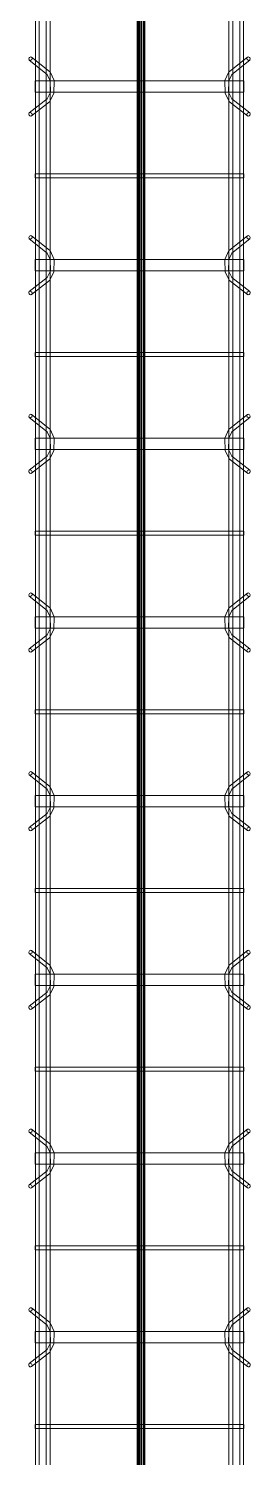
# Model space of a CAD drawing. Header units: inches. Extents: x -19229 to -222, y -6301 to 12387.
# Drawn here: x -3657.9 to -3643, y 11075.4 to 11171.4 of the extents above; entities that cross this region are included whole.
import ezdxf

# ---------------------------------------------------------------- set-up
doc = ezdxf.new("R2010")
doc.units = ezdxf.units.IN
doc.header["$MEASUREMENT"] = 0
doc.layers.add('A-GENM', color=13, linetype='Continuous', lineweight=9)
doc.layers.add('S-BEAM', color=12, linetype='Continuous', lineweight=9)

# ---------------------------------------------------------------- blocks, each defined once
blk = doc.blocks.new('Dowel bar assembly - Dowel bar assembly-671091-SLAB ON GROUND JOINTS')
at = {"layer": 'S-BEAM'}
for p, q in [((1524, 1.979), (0, 1.979)), ((1175.871, 1.99), (1175.871, -12.01)), ((1176.129, 1.99), (1175.871, 1.99)), ((1175.871, 1.99), (1176.129, 1.99)), ((1176.129, -12.01), (1176.129, 1.99)), ((1180.024, 2.232), (1180.973, 1.033)), ((1181.175, 1.192), (1180.225, 2.392)), ((1181.625, 1.99), (1181.625, -12.01)), ((1182.375, 1.99), (1181.625, 1.99)), ((1181.625, 1.99), (1182.375, 1.99)), ((1182.375, -12.01), (1182.375, 1.99)), ((1183.761, 2.392), (1182.811, 1.192)), ((1183.013, 1.033), (1183.962, 2.232)), ((1187.871, 1.99), (1187.871, -12.01)), ((1188.129, 1.99), (1187.871, 1.99)), ((1187.871, 1.99), (1188.129, 1.99)), ((1188.129, -12.01), (1188.129, 1.99)), ((1192.024, 2.232), (1192.973, 1.033)), ((1193.175, 1.192), (1192.225, 2.392)), ((1193.625, 1.99), (1193.625, -12.01)), ((1194.375, 1.99), (1193.625, 1.99)), ((1193.625, 1.99), (1194.375, 1.99)), ((1194.375, -12.01), (1194.375, 1.99)), ((1195.761, 2.392), (1194.811, 1.192)), ((1195.013, 1.033), (1195.962, 2.232)), ((1199.871, 1.99), (1199.871, -12.01)), ((1200.129, 1.99), (1199.871, 1.99)), ((1199.871, 1.99), (1200.129, 1.99)), ((1200.129, -12.01), (1200.129, 1.99)), ((1204.024, 2.232), (1204.973, 1.033)), ((1205.175, 1.192), (1204.225, 2.392)), ((1205.625, 1.99), (1205.625, -12.01)), ((1206.375, 1.99), (1205.625, 1.99)), ((1205.625, 1.99), (1206.375, 1.99)), ((1206.375, -12.01), (1206.375, 1.99)), ((1207.761, 2.392), (1206.811, 1.192)), ((1207.013, 1.033), (1207.962, 2.232)), ((1211.871, 1.99), (1211.871, -12.01)), ((1212.129, 1.99), (1211.871, 1.99)), ((1211.871, 1.99), (1212.129, 1.99)), ((1212.129, -12.01), (1212.129, 1.99)), ((1216.024, 2.232), (1216.973, 1.033)), ((1217.175, 1.192), (1216.225, 2.392)), ((1217.625, 1.99), (1217.625, -12.01)), ((1218.375, 1.99), (1217.625, 1.99)), ((1217.625, 1.99), (1218.375, 1.99)), ((1218.375, -12.01), (1218.375, 1.99)), ((1219.761, 2.392), (1218.811, 1.192)), ((1219.013, 1.033), (1219.962, 2.232)), ((1223.871, 1.99), (1223.871, -12.01)), ((1224.129, 1.99), (1223.871, 1.99)), ((1223.871, 1.99), (1224.129, 1.99)), ((1224.129, -12.01), (1224.129, 1.99)), ((1228.024, 2.232), (1228.973, 1.033)), ((1229.175, 1.192), (1228.225, 2.392)), ((1229.625, 1.99), (1229.625, -12.01)), ((1230.375, 1.99), (1229.625, 1.99)), ((1229.625, 1.99), (1230.375, 1.99)), ((1230.375, -12.01), (1230.375, 1.99)), ((1231.761, 2.392), (1230.811, 1.192)), ((1231.013, 1.033), (1231.962, 2.232)), ((1235.871, 1.99), (1235.871, -12.01)), ((1236.129, 1.99), (1235.871, 1.99)), ((1235.871, 1.99), (1236.129, 1.99)), ((1236.129, -12.01), (1236.129, 1.99)), ((1240.024, 2.232), (1240.973, 1.033)), ((1241.175, 1.192), (1240.225, 2.392)), ((1241.625, 1.99), (1241.625, -12.01)), ((1242.375, 1.99), (1241.625, 1.99)), ((1241.625, 1.99), (1242.375, 1.99)), ((1242.375, -12.01), (1242.375, 1.99)), ((1243.761, 2.392), (1242.811, 1.192)), ((1243.013, 1.033), (1243.962, 2.232)), ((1247.871, 1.99), (1247.871, -12.01)), ((1248.129, 1.99), (1247.871, 1.99)), ((1247.871, 1.99), (1248.129, 1.99)), ((1248.129, -12.01), (1248.129, 1.99)), ((1252.024, 2.232), (1252.973, 1.033)), ((1253.175, 1.192), (1252.225, 2.392)), ((1253.625, 1.99), (1253.625, -12.01)), ((1254.375, 1.99), (1253.625, 1.99)), ((1253.625, 1.99), (1254.375, 1.99)), ((1254.375, -12.01), (1254.375, 1.99)), ((1255.761, 2.392), (1254.811, 1.192)), ((1255.013, 1.033), (1255.962, 2.232)), ((1259.871, 1.99), (1259.871, -12.01)), ((1260.129, 1.99), (1259.871, 1.99)), ((1259.871, 1.99), (1260.129, 1.99)), ((1260.129, -12.01), (1260.129, 1.99)), ((1264.024, 2.232), (1264.973, 1.033)), ((1265.175, 1.192), (1264.225, 2.392)), ((1265.625, 1.99), (1265.625, -12.01)), ((1266.375, 1.99), (1265.625, 1.99)), ((1265.625, 1.99), (1266.375, 1.99)), ((1266.375, -12.01), (1266.375, 1.99)), ((1267.761, 2.392), (1266.811, 1.192)), ((1267.013, 1.033), (1267.962, 2.232)), ((0, 1.722), (1524, 1.722)), ((1524, 1.246), (0, 1.246)), ((0, 0.988), (1524, 0.988)), ((1524, -11.015), (0, -11.015)), ((0, -11.273), (1524, -11.273)), ((1180.973, -11.053), (1180.024, -12.253)), ((1180.225, -12.412), (1181.175, -11.213)), ((1182.811, -11.213), (1183.761, -12.412)), ((1183.962, -12.253), (1183.013, -11.053)), ((1192.973, -11.053), (1192.024, -12.253)), ((1192.225, -12.412), (1193.175, -11.213)), ((1194.811, -11.213), (1195.761, -12.412)), ((1195.962, -12.253), (1195.013, -11.053)), ((1204.973, -11.053), (1204.024, -12.253)), ((1204.225, -12.412), (1205.175, -11.213)), ((1206.811, -11.213), (1207.761, -12.412)), ((1207.962, -12.253), (1207.013, -11.053)), ((1216.973, -11.053), (1216.024, -12.253)), ((1216.225, -12.412), (1217.175, -11.213)), ((1218.811, -11.213), (1219.761, -12.412)), ((1219.962, -12.253), (1219.013, -11.053)), ((1228.973, -11.053), (1228.024, -12.253)), ((1228.225, -12.412), (1229.175, -11.213)), ((1230.811, -11.213), (1231.761, -12.412)), ((1231.962, -12.253), (1231.013, -11.053)), ((1240.973, -11.053), (1240.024, -12.253)), ((1240.225, -12.412), (1241.175, -11.213)), ((1242.811, -11.213), (1243.761, -12.412)), ((1243.962, -12.253), (1243.013, -11.053)), ((1252.973, -11.053), (1252.024, -12.253)), ((1252.225, -12.412), (1253.175, -11.213)), ((1254.811, -11.213), (1255.761, -12.412)), ((1255.962, -12.253), (1255.013, -11.053)), ((1264.973, -11.053), (1264.024, -12.253)), ((1264.225, -12.412), (1265.175, -11.213)), ((1266.811, -11.213), (1267.761, -12.412)), ((1267.962, -12.253), (1267.013, -11.053)), ((1524, -11.742), (0, -11.742)), ((0, -12), (1524, -12)), ((1176.129, -12.01), (1175.871, -12.01)), ((1175.871, -12.01), (1176.129, -12.01)), ((1182.375, -12.01), (1181.625, -12.01)), ((1181.625, -12.01), (1182.375, -12.01)), ((1188.129, -12.01), (1187.871, -12.01)), ((1187.871, -12.01), (1188.129, -12.01)), ((1194.375, -12.01), (1193.625, -12.01)), ((1193.625, -12.01), (1194.375, -12.01)), ((1200.129, -12.01), (1199.871, -12.01)), ((1199.871, -12.01), (1200.129, -12.01)), ((1206.375, -12.01), (1205.625, -12.01)), ((1205.625, -12.01), (1206.375, -12.01)), ((1212.129, -12.01), (1211.871, -12.01)), ((1211.871, -12.01), (1212.129, -12.01)), ((1218.375, -12.01), (1217.625, -12.01)), ((1217.625, -12.01), (1218.375, -12.01)), ((1224.129, -12.01), (1223.871, -12.01)), ((1223.871, -12.01), (1224.129, -12.01)), ((1230.375, -12.01), (1229.625, -12.01)), ((1229.625, -12.01), (1230.375, -12.01)), ((1236.129, -12.01), (1235.871, -12.01)), ((1235.871, -12.01), (1236.129, -12.01)), ((1242.375, -12.01), (1241.625, -12.01)), ((1241.625, -12.01), (1242.375, -12.01)), ((1248.129, -12.01), (1247.871, -12.01)), ((1247.871, -12.01), (1248.129, -12.01)), ((1254.375, -12.01), (1253.625, -12.01)), ((1253.625, -12.01), (1254.375, -12.01)), ((1260.129, -12.01), (1259.871, -12.01)), ((1259.871, -12.01), (1260.129, -12.01)), ((1266.375, -12.01), (1265.625, -12.01)), ((1265.625, -12.01), (1266.375, -12.01))]:
    blk.add_line(p, q, dxfattribs=at)
at = {"layer": 'S-BEAM', "flags": 128}
for points in [[(1180.973, 1.033), (1181.526, 0.731), (1182.387, 0.715), (1182.972, 0.987), (1183.013, 1.033)], [(1181.175, 1.192), (1181.625, 0.972), (1182.382, 0.977), (1182.811, 1.192)], [(1192.973, 1.033), (1193.526, 0.731), (1194.387, 0.715), (1194.972, 0.987), (1195.013, 1.033)], [(1193.175, 1.192), (1193.625, 0.972), (1194.382, 0.977), (1194.811, 1.192)], [(1204.973, 1.033), (1205.526, 0.731), (1206.387, 0.715), (1206.972, 0.987), (1207.013, 1.033)], [(1205.175, 1.192), (1205.625, 0.972), (1206.382, 0.977), (1206.811, 1.192)], [(1216.973, 1.033), (1217.526, 0.731), (1218.387, 0.715), (1218.972, 0.987), (1219.013, 1.033)], [(1217.175, 1.192), (1217.625, 0.972), (1218.382, 0.977), (1218.811, 1.192)], [(1228.973, 1.033), (1229.526, 0.731), (1230.387, 0.715), (1230.972, 0.987), (1231.013, 1.033)], [(1229.175, 1.192), (1229.625, 0.972), (1230.382, 0.977), (1230.811, 1.192)], [(1240.973, 1.033), (1241.526, 0.731), (1242.387, 0.715), (1242.972, 0.987), (1243.013, 1.033)], [(1241.175, 1.192), (1241.625, 0.972), (1242.382, 0.977), (1242.811, 1.192)], [(1252.973, 1.033), (1253.526, 0.731), (1254.387, 0.715), (1254.972, 0.987), (1255.013, 1.033)], [(1253.175, 1.192), (1253.625, 0.972), (1254.382, 0.977), (1254.811, 1.192)], [(1264.973, 1.033), (1265.526, 0.731), (1266.387, 0.715), (1266.972, 0.987), (1267.013, 1.033)], [(1265.175, 1.192), (1265.625, 0.972), (1266.382, 0.977), (1266.811, 1.192)], [(1180.973, -11.053), (1181.526, -10.751), (1182.387, -10.736), (1182.972, -11.007), (1183.013, -11.053)], [(1181.175, -11.213), (1181.625, -10.993), (1182.382, -10.997), (1182.811, -11.213)], [(1192.973, -11.053), (1193.526, -10.751), (1194.387, -10.736), (1194.972, -11.007), (1195.013, -11.053)], [(1193.175, -11.213), (1193.625, -10.993), (1194.382, -10.997), (1194.811, -11.213)], [(1204.973, -11.053), (1205.526, -10.751), (1206.387, -10.736), (1206.972, -11.007), (1207.013, -11.053)], [(1205.175, -11.213), (1205.625, -10.993), (1206.382, -10.997), (1206.811, -11.213)], [(1216.973, -11.053), (1217.526, -10.751), (1218.387, -10.736), (1218.972, -11.007), (1219.013, -11.053)], [(1217.175, -11.213), (1217.625, -10.993), (1218.382, -10.997), (1218.811, -11.213)], [(1228.973, -11.053), (1229.526, -10.751), (1230.387, -10.736), (1230.972, -11.007), (1231.013, -11.053)], [(1229.175, -11.213), (1229.625, -10.993), (1230.382, -10.997), (1230.811, -11.213)], [(1240.973, -11.053), (1241.526, -10.751), (1242.387, -10.736), (1242.972, -11.007), (1243.013, -11.053)], [(1241.175, -11.213), (1241.625, -10.993), (1242.382, -10.997), (1242.811, -11.213)], [(1252.973, -11.053), (1253.526, -10.751), (1254.387, -10.736), (1254.972, -11.007), (1255.013, -11.053)], [(1253.175, -11.213), (1253.625, -10.993), (1254.382, -10.997), (1254.811, -11.213)], [(1264.973, -11.053), (1265.526, -10.751), (1266.387, -10.736), (1266.972, -11.007), (1267.013, -11.053)], [(1265.175, -11.213), (1265.625, -10.993), (1266.382, -10.997), (1266.811, -11.213)]]:
    blk.add_lwpolyline(points, dxfattribs=at)
at = {"layer": 'S-BEAM'}
for centre, major_axis, start_param, end_param in [((1180.125, 2.312), (0.101, 0.08), 5.709265, 8.850858), ((1180.125, 2.312), (0.101, 0.08), 2.567673, 5.709265), ((1183.862, 2.312), (-0.101, 0.08), 3.715513, 6.857105), ((1183.862, 2.312), (-0.101, 0.08), 0.57392, 3.715513), ((1192.125, 2.312), (0.101, 0.08), 5.709265, 8.850858), ((1192.125, 2.312), (0.101, 0.08), 2.567673, 5.709265), ((1195.862, 2.312), (-0.101, 0.08), 3.715513, 6.857105), ((1195.862, 2.312), (-0.101, 0.08), 0.57392, 3.715513), ((1204.125, 2.312), (0.101, 0.08), 5.709265, 8.850858), ((1204.125, 2.312), (0.101, 0.08), 2.567673, 5.709265), ((1207.862, 2.312), (-0.101, 0.08), 3.715513, 6.857105), ((1207.862, 2.312), (-0.101, 0.08), 0.57392, 3.715513), ((1216.125, 2.312), (0.101, 0.08), 5.709265, 8.850858), ((1216.125, 2.312), (0.101, 0.08), 2.567673, 5.709265), ((1219.862, 2.312), (-0.101, 0.08), 3.715513, 6.857105), ((1219.862, 2.312), (-0.101, 0.08), 0.57392, 3.715513), ((1228.125, 2.312), (0.101, 0.08), 5.709265, 8.850858), ((1228.125, 2.312), (0.101, 0.08), 2.567673, 5.709265), ((1231.862, 2.312), (-0.101, 0.08), 3.715513, 6.857105), ((1231.862, 2.312), (-0.101, 0.08), 0.57392, 3.715513), ((1240.125, 2.312), (0.101, 0.08), 5.709265, 8.850858), ((1240.125, 2.312), (0.101, 0.08), 2.567673, 5.709265), ((1243.862, 2.312), (-0.101, 0.08), 3.715513, 6.857105), ((1243.862, 2.312), (-0.101, 0.08), 0.57392, 3.715513), ((1252.125, 2.312), (0.101, 0.08), 5.709265, 8.850858), ((1252.125, 2.312), (0.101, 0.08), 2.567673, 5.709265), ((1255.862, 2.312), (-0.101, 0.08), 3.715513, 6.857105), ((1255.862, 2.312), (-0.101, 0.08), 0.57392, 3.715513), ((1264.125, 2.312), (0.101, 0.08), 5.709265, 8.850858), ((1264.125, 2.312), (0.101, 0.08), 2.567673, 5.709265), ((1267.862, 2.312), (-0.101, 0.08), 3.715513, 6.857105), ((1267.862, 2.312), (-0.101, 0.08), 0.57392, 3.715513), ((1180.125, -12.332), (-0.101, 0.08), 3.715513, 6.857105), ((1180.125, -12.332), (-0.101, 0.08), 0.57392, 3.715513), ((1183.862, -12.332), (0.101, 0.08), 5.709265, 8.850858), ((1183.862, -12.332), (0.101, 0.08), 2.567673, 5.709265), ((1192.125, -12.332), (-0.101, 0.08), 3.715513, 6.857105), ((1192.125, -12.332), (-0.101, 0.08), 0.57392, 3.715513), ((1195.862, -12.332), (0.101, 0.08), 5.709265, 8.850858), ((1195.862, -12.332), (0.101, 0.08), 2.567673, 5.709265), ((1204.125, -12.332), (-0.101, 0.08), 3.715513, 6.857105), ((1204.125, -12.332), (-0.101, 0.08), 0.57392, 3.715513), ((1207.862, -12.332), (0.101, 0.08), 5.709265, 8.850858), ((1207.862, -12.332), (0.101, 0.08), 2.567673, 5.709265), ((1216.125, -12.332), (-0.101, 0.08), 3.715513, 6.857105), ((1216.125, -12.332), (-0.101, 0.08), 0.57392, 3.715513), ((1219.862, -12.332), (0.101, 0.08), 5.709265, 8.850858), ((1219.862, -12.332), (0.101, 0.08), 2.567673, 5.709265), ((1228.125, -12.332), (-0.101, 0.08), 3.715513, 6.857105), ((1228.125, -12.332), (-0.101, 0.08), 0.57392, 3.715513), ((1231.862, -12.332), (0.101, 0.08), 5.709265, 8.850858), ((1231.862, -12.332), (0.101, 0.08), 2.567673, 5.709265), ((1240.125, -12.332), (-0.101, 0.08), 3.715513, 6.857105), ((1240.125, -12.332), (-0.101, 0.08), 0.57392, 3.715513), ((1243.862, -12.332), (0.101, 0.08), 5.709265, 8.850858), ((1243.862, -12.332), (0.101, 0.08), 2.567673, 5.709265), ((1252.125, -12.332), (-0.101, 0.08), 3.715513, 6.857105), ((1252.125, -12.332), (-0.101, 0.08), 0.57392, 3.715513), ((1255.862, -12.332), (0.101, 0.08), 5.709265, 8.850858), ((1255.862, -12.332), (0.101, 0.08), 2.567673, 5.709265), ((1264.125, -12.332), (-0.101, 0.08), 3.715513, 6.857105), ((1264.125, -12.332), (-0.101, 0.08), 0.57392, 3.715513), ((1267.862, -12.332), (0.101, 0.08), 5.709265, 8.850858), ((1267.862, -12.332), (0.101, 0.08), 2.567673, 5.709265)]:
    blk.add_ellipse(centre, major_axis=major_axis, ratio=0.816528, start_param=start_param, end_param=end_param, dxfattribs=at)

msp = doc.modelspace()

# ---------------------------------------------------------------- linework, layer by layer
at = {"layer": 'A-GENM'}
for p, q in [((-3650.57292, 9901.1894), (-3650.57292, 11426.9894)), ((-3650.51315, 11426.9894), (-3650.51315, 9901.1894)), ((-3650.51315, 11426.9894), (-3650.51315, 9901.1894)), ((-3650.49529, 11426.9894), (-3650.49529, 9901.1894)), ((-3650.48604, 9901.1894), (-3650.48604, 11426.9894)), ((-3650.47378, 9901.1894), (-3650.47378, 11426.9894)), ((-3650.47378, 11426.9894), (-3650.47378, 9901.1894)), ((-3650.40841, 9901.1894), (-3650.40841, 11426.9894)), ((-3650.35974, 9901.1894), (-3650.35974, 11426.9894)), ((-3650.27286, 11426.9894), (-3650.27286, 9901.1894)), ((-3650.15882, 9901.1894), (-3650.15882, 11426.9894)), ((-3650.15882, 9901.1894), (-3650.15882, 11426.9894)), ((-3650.15125, 9901.1894), (-3650.15125, 11426.9894)), ((-3650.14972, 9901.1894), (-3650.14972, 11426.9894)), ((-3650.11944, 11426.9894), (-3650.11944, 9901.1894)), ((-3650.11944, 11426.9894), (-3650.11944, 9901.1894)), ((-3650.06436, 9901.1894), (-3650.06436, 11426.9894)), ((-3650.06284, 9901.1894), (-3650.06284, 11426.9894))]:
    msp.add_line(p, q, dxfattribs=at)

# ---------------------------------------------------------------- block references
at = {"layer": 'S-BEAM', "rotation": 89.99999999999991}
msp.add_blockref('Dowel bar assembly - Dowel bar assembly-671091-SLAB ON GROUND JOINTS', (-3655.42348, 9901.50636), dxfattribs=at)

doc.saveas('drawing.dxf')
